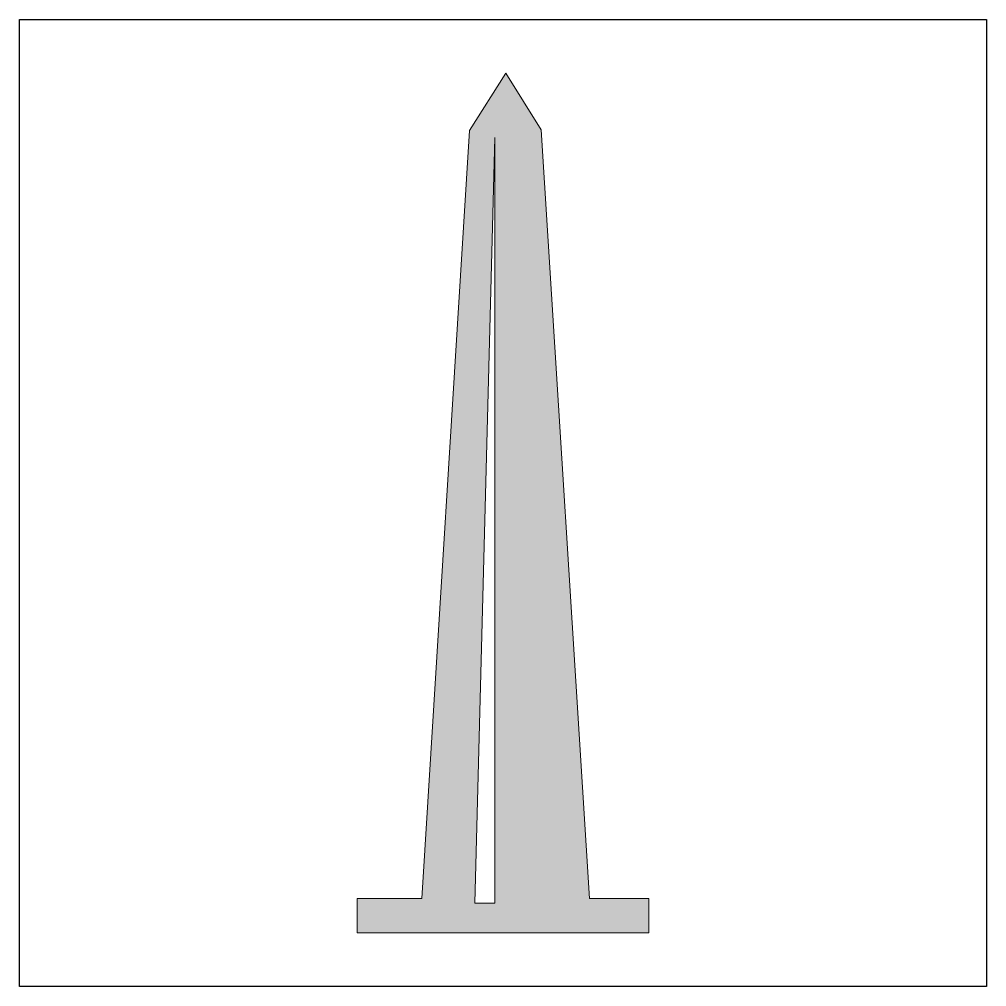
# Model space of a CAD drawing. Header units: inches. Extents: x 0 to 114, y 0 to 114.
import ezdxf

# ---------------------------------------------------------------- set-up
doc = ezdxf.new("R2010")
doc.units = ezdxf.units.IN
doc.header["$MEASUREMENT"] = 0
doc.layers.add('Image Background', color=7, linetype='Continuous')
doc.layers.add('Layer 1', color=7, linetype='Continuous')
picture_1 = doc.add_image_def('image1.png', size_in_pixel=(1350, 1350))

msp = doc.modelspace()

# ---------------------------------------------------------------- hatches: boundary and pattern name
at = {"layer": 'Layer 1', "true_color": 0x687ba0}
h = msp.add_hatch(color=155, dxfattribs=at)
h.dxf.hatch_style = 2
h.paths.add_polyline_path([(67.39, 10.41), (61.65, 101.23), (57.47, 107.95), (53.19, 101.16), (47.55, 10.41), (39.93, 10.41), (39.93, 6.35), (74.37, 6.35), (74.37, 10.41)])
h.paths.add_polyline_path([(56.2, 9.85), (53.83, 9.85), (56.2, 100.32)])

# ---------------------------------------------------------------- linework, layer by layer
at = {"layer": 'Layer 1', "lineweight": 0}
for points in [[(67.39, 10.41), (61.65, 101.23), (57.47, 107.95), (53.19, 101.16), (47.55, 10.41), (39.93, 10.41), (39.93, 6.35), (74.37, 6.35), (74.37, 10.41), (67.39, 10.41)], [(56.2, 9.85), (53.83, 9.85), (56.2, 100.32), (56.2, 9.85)]]:
    msp.add_lwpolyline(points, dxfattribs=at)

# ---------------------------------------------------------------- pictures from other files: only their frames are drawn
at = {"layer": 'Image Background'}
image = msp.add_image(picture_1, insert=(0, 0), size_in_units=(114.3, 114.3), dxfattribs=at)

doc.saveas('drawing.dxf')
